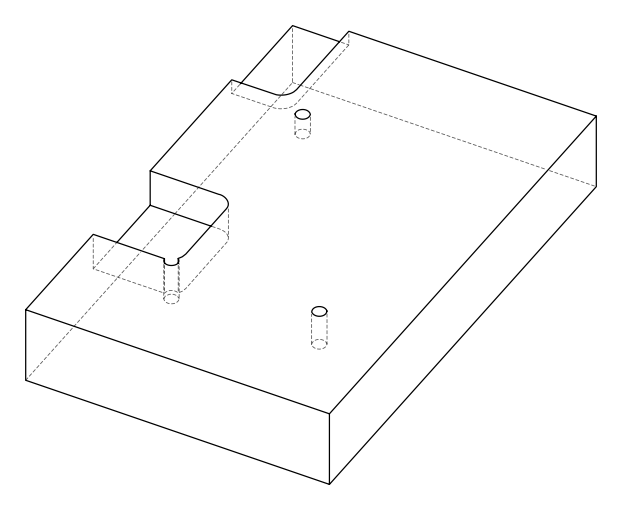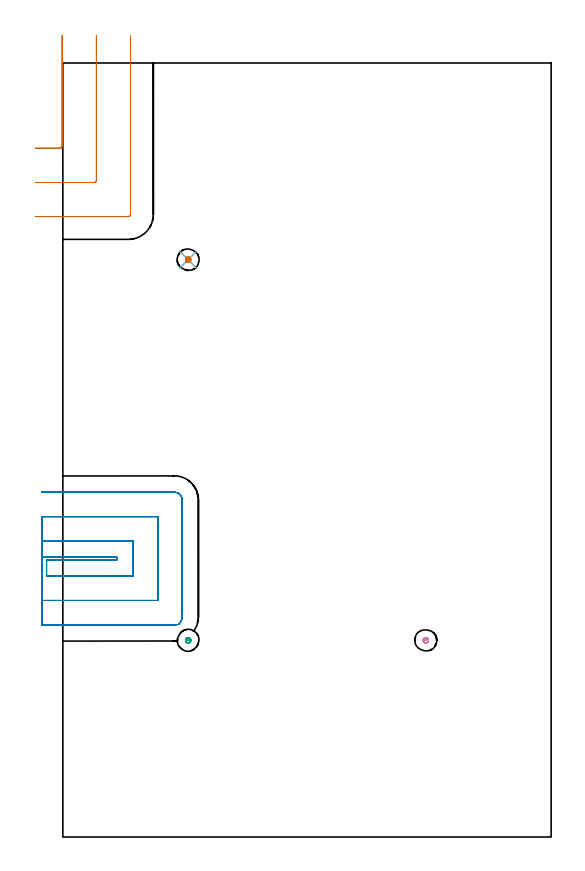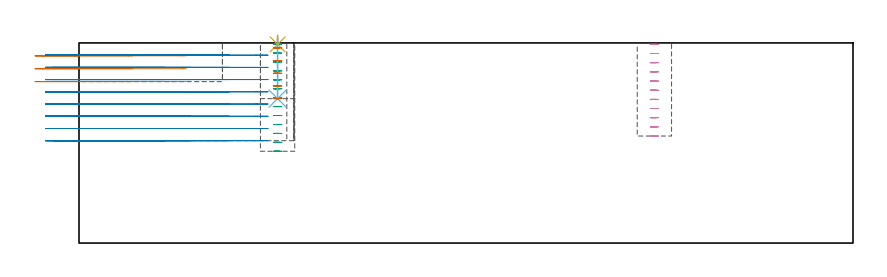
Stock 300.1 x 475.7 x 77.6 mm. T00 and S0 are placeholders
(PLAN: 7 operations, 5 tool changes, 19 min)
(1 MILL_CORNER_NOTCH_RECTANGULAR | CORNER_NOTCH_RECTANGULAR | UGT0201_006 | Follow Part, ap 7, ae 75% | 2.52 min | 89648 mm3)
(2 MILL_OPEN_POCKET | POCKET_OPEN | UGT0201_094 | Follow Part, ap 5, ae 75% | 14.44 min | 317090 mm3)
(3 MILL_BLIND_HOLE_FROM_SOLID_MATERIAL | STEP1POCKET | NXT0201_010 | Spiral | 0.84 min | 4182 mm3)
(4 MILL_BLIND_HOLE_FROM_SOLID_MATERIAL_1 | STEP1POCKET_1 | NXT0201_010 | Spiral | 0.71 min | 4982 mm3)
(5 SPOT_DRILL | STEP1POCKET_2 | NXT0321_9005460120000 | 0.03 min | 29 mm3)
(6 DRILL_BLIND_HOLE_INTO_CENTER | STEP1POCKET_2 | NXT0301_128 | 0.1 min | 2314 mm3)
(7 MILL_ROUGH_BLIND_HOLE_CONTOUR | STEP1POCKET_2 | NXT0201_010 | Spiral | 0.33 min | 660 mm3)
(TOOL UGT0201_006 | End Mill 28 mm | D28 FL25 Z2)
(TOOL UGT0201_094 | End mill 20 mm | D20 FL38 Z4)
(TOOL NXT0201_010 | ENDMILL 10mm [2P460-1000-NA 1630] | D10 FL30 Z6)
(TOOL NXT0321_9005460120000 | NC Spot Drill, 142deg, 12mm, Carbide, Uncoated | D12 PA142 FL30 Z2)
(TOOL NXT0301_128 | Carbide Drill 12mm [861.1-1200-036A1-GP GC34] | D12 PA150 FL37.4 Z2)
(OP 1 MILL_CORNER_NOTCH_RECTANGULAR)
G17 G21 G94 G90
T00 M6
G54
G17 G0 G90 X-17. Y423.3 S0 M3
G43 Z87.6 H0
Z72.6
G94 G1 X-14. F250.
X-1.793 F500.
G3 X-0.4 Y424.693 R1.4
G1 Y489.694
Y492.694 F250.
G0 Z87.6
X-17. Y402.3
Z72.6
G1 X-14.
X19.206 F500.
G3 X20.6 Y403.694 R1.4
G1 Y489.7
Y492.7 F250.
G0 Z87.6
X-17. Y381.3
Z72.6
G1 X-14.
X40.206 F500.
G3 X41.6 Y382.694 R1.4
G1 Y489.7
Y492.7 F250.
G0 Z87.6
X-17. Y423.3
Z67.6
G1 X-14.
X-1.793 F500.
G3 X-0.4 Y424.693 R1.4
G1 Y489.694
Y492.694 F250.
G0 Z87.6
X-17. Y402.3
Z67.6
G1 X-14.
X19.206 F500.
G3 X20.6 Y403.694 R1.4
G1 Y489.7
Y492.7 F250.
G0 Z87.6
X-17. Y381.3
Z67.6
G1 X-14.
X40.206 F500.
G3 X41.6 Y382.694 R1.4
G1 Y489.7
Y492.7 F250.
G0 Z87.6
X-17. Y423.3
Z62.6
G1 X-14.
X-1.793 F500.
G3 X-0.4 Y424.693 R1.4
G1 Y489.694
Y492.694 F250.
G0 Z87.6
X-17. Y402.3
Z62.6
G1 X-14.
X19.206 F500.
G3 X20.6 Y403.694 R1.4
G1 Y489.7
Y492.7 F250.
G0 Z87.6
X-17. Y381.3
Z62.6
G1 X-14.
X40.206 F500.
G3 X41.6 Y382.694 R1.4
G1 Y489.7
Y492.7 F250.
G0 Z87.6
M5
M2
(OP 2 MILL_OPEN_POCKET)
G17 G21 G94 G90
T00 M6
G54
G17 G0 G90 X-13. Y171.9 S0 M3
G43 Z87.6 H0
Z72.862
G94 G1 X-10. F250.
X33.3 F500.
Y170.4
X-10.
Y160.4
X43.3
Y181.9
X-10.
X-13. F250.
Y145.4
X-10.
X58.3 F500.
Y196.9
X-10.
X-13. F250.
Y130.4
X-10.
X68.6 F500.
G3 X69.163 Y130.434 R4.7
G1 X71.214 Y130.681
X72.418 Y132.359
G3 X73.3 Y135.1 R4.7
G1 Y207.2
G3 X68.6 Y211.9 R4.7
G1 X-10.
X-13. F250.
G0 Y171.9 Z68.125
G1 X-10.
X33.3 F500.
Y170.4
X-10.
Y160.4
X43.3
Y181.9
X-10.
X-13. F250.
Y145.4
X-10.
X58.3 F500.
Y196.9
X-10.
X-13. F250.
Y130.4
X-10.
X68.6 F500.
G3 X69.163 Y130.434 R4.7
G1 X71.214 Y130.681
X72.418 Y132.359
G3 X73.3 Y135.1 R4.7
G1 Y207.2
G3 X68.6 Y211.9 R4.7
G1 X-10.
X-13. F250.
G0 Y171.9 Z63.387
G1 X-10.
X33.3 F500.
Y170.4
X-10.
Y160.4
X43.3
Y181.9
X-10.
X-13. F250.
Y145.4
X-10.
X58.3 F500.
Y196.9
X-10.
X-13. F250.
Y130.4
X-10.
X68.6 F500.
G3 X69.163 Y130.434 R4.7
G1 X71.214 Y130.681
X72.418 Y132.359
G3 X73.3 Y135.1 R4.7
G1 Y207.2
G3 X68.6 Y211.9 R4.7
G1 X-10.
X-13. F250.
G0 Y171.9 Z58.65
G1 X-10.
X33.3 F500.
Y170.4
X-10.
Y160.4
X43.3
Y181.9
X-10.
X-13. F250.
Y145.4
X-10.
X58.3 F500.
Y196.9
X-10.
X-13. F250.
Y130.4
X-10.
X68.6 F500.
G3 X69.163 Y130.434 R4.7
G1 X71.214 Y130.681
X72.418 Y132.359
G3 X73.3 Y135.1 R4.7
G1 Y207.2
G3 X68.6 Y211.9 R4.7
G1 X-10.
X-13. F250.
G0 Y171.9 Z53.912
G1 X-10.
X33.3 F500.
Y170.4
X-10.
Y160.4
X43.3
Y181.9
X-10.
X-13. F250.
Y145.4
X-10.
X58.3 F500.
Y196.9
X-10.
X-13. F250.
Y130.4
X-10.
X68.6 F500.
G3 X69.163 Y130.434 R4.7
G1 X71.214 Y130.681
X72.418 Y132.359
G3 X73.3 Y135.1 R4.7
G1 Y207.2
G3 X68.6 Y211.9 R4.7
G1 X-10.
X-13. F250.
G0 Y171.9 Z49.175
G1 X-10.
X33.3 F500.
Y170.4
X-10.
Y160.4
X43.3
Y181.9
X-10.
X-13. F250.
Y145.4
X-10.
X58.3 F500.
Y196.9
X-10.
X-13. F250.
Y130.4
X-10.
X68.6 F500.
G3 X69.163 Y130.434 R4.7
G1 X71.214 Y130.681
X72.418 Y132.359
G3 X73.3 Y135.1 R4.7
G1 Y207.2
G3 X68.6 Y211.9 R4.7
G1 X-10.
X-13. F250.
G0 Y171.9 Z44.437
G1 X-10.
X33.3 F500.
Y170.4
X-10.
Y160.4
X43.3
Y181.9
X-10.
X-13. F250.
Y145.4
X-10.
X58.3 F500.
Y196.9
X-10.
X-13. F250.
Y130.4
X-10.
X68.6 F500.
G3 X69.163 Y130.434 R4.7
G1 X71.214 Y130.681
X72.418 Y132.359
G3 X73.3 Y135.1 R4.7
G1 Y207.2
G3 X68.6 Y211.9 R4.7
G1 X-10.
X-13. F250.
G0 Y171.9 Z39.7
G1 X-10.
X33.3 F500.
Y170.4
X-10.
Y160.4
X43.3
Y181.9
X-10.
X-13. F250.
Y145.4
X-10.
X58.3 F500.
Y196.9
X-10.
X-13. F250.
Y130.4
X-10.
X68.6 F500.
G3 X69.163 Y130.434 R4.7
G1 X71.214 Y130.681
X72.418 Y132.359
G3 X73.3 Y135.1 R4.7
G1 Y207.2
G3 X68.6 Y211.9 R4.7
G1 X-10.
X-13. F250.
G0 Z87.6
M5
M2
(OP 3 MILL_BLIND_HOLE_FROM_SOLID_MATERIAL)
G17 G21 G94 G90
T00 M6
G54
G17 G0 G90 X77. Y120.9 S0 M3
G43 Z87.6 H1
Z77.138
G94 G3 X77.613 Y121.937 R0.7 F250.
X76.205 Y122.346 R1.037
X75.554 Y120.105 R1.65
X76.205 Y122.346 R-1.65
X75.88 Y121.226 R0.825
X77. Y120.9 R0.825
G0 Z73.677
G3 X77.613 Y121.937 R0.7
X76.205 Y122.346 R1.037
X75.554 Y120.105 R1.65
X76.205 Y122.346 R-1.65
X75.88 Y121.226 R0.825
X77. Y120.9 R0.825
G0 Z70.215
G3 X77.613 Y121.937 R0.7
X76.205 Y122.346 R1.037
X75.554 Y120.105 R1.65
X76.205 Y122.346 R-1.65
X75.88 Y121.226 R0.825
X77. Y120.9 R0.825
G0 Z66.754
G3 X77.613 Y121.937 R0.7
X76.205 Y122.346 R1.037
X75.554 Y120.105 R1.65
X76.205 Y122.346 R-1.65
X75.88 Y121.226 R0.825
X77. Y120.9 R0.825
G0 Z63.292
G3 X77.613 Y121.937 R0.7
X76.205 Y122.346 R1.037
X75.554 Y120.105 R1.65
X76.205 Y122.346 R-1.65
X75.88 Y121.226 R0.825
X77. Y120.9 R0.825
G0 Z59.831
G3 X77.613 Y121.937 R0.7
X76.205 Y122.346 R1.037
X75.554 Y120.105 R1.65
X76.205 Y122.346 R-1.65
X75.88 Y121.226 R0.825
X77. Y120.9 R0.825
G0 Z56.369
G3 X77.613 Y121.937 R0.7
X76.205 Y122.346 R1.037
X75.554 Y120.105 R1.65
X76.205 Y122.346 R-1.65
X75.88 Y121.226 R0.825
X77. Y120.9 R0.825
G0 Z52.908
G3 X77.613 Y121.937 R0.7
X76.205 Y122.346 R1.037
X75.554 Y120.105 R1.65
X76.205 Y122.346 R-1.65
X75.88 Y121.226 R0.825
X77. Y120.9 R0.825
G0 Z49.446
G3 X77.613 Y121.937 R0.7
X76.205 Y122.346 R1.037
X75.554 Y120.105 R1.65
X76.205 Y122.346 R-1.65
X75.88 Y121.226 R0.825
X77. Y120.9 R0.825
G0 Z45.985
G3 X77.613 Y121.937 R0.7
X76.205 Y122.346 R1.037
X75.554 Y120.105 R1.65
X76.205 Y122.346 R-1.65
X75.88 Y121.226 R0.825
X77. Y120.9 R0.825
G0 Z42.523
G3 X77.613 Y121.937 R0.7
X76.205 Y122.346 R1.037
X75.554 Y120.105 R1.65
X76.205 Y122.346 R-1.65
X75.88 Y121.226 R0.825
X77. Y120.9 R0.825
G0 Z39.062
G3 X77.613 Y121.937 R0.7
X76.205 Y122.346 R1.037
X75.554 Y120.105 R1.65
X76.205 Y122.346 R-1.65
X75.88 Y121.226 R0.825
X77. Y120.9 R0.825
G0 Z35.6
G3 X77.613 Y121.937 R0.7
X76.205 Y122.346 R1.037
X75.554 Y120.105 R1.65
X76.205 Y122.346 R-1.65
X75.88 Y121.226 R0.825
X77. Y120.9 R0.825
G0 Z87.6
M5
M2
(OP 4 MILL_BLIND_HOLE_FROM_SOLID_MATERIAL_1)
G17 G21 G94 G90
T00 M6
G54
G17 G0 G90 X223.1 Y120.9 S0 M3
G43 Z87.6 H1
Z77.045
G94 G3 X223.713 Y121.937 R0.7 F250.
X222.305 Y122.346 R1.037
X221.654 Y120.105 R1.65
X222.305 Y122.346 R-1.65
X221.98 Y121.226 R0.825
X223.1 Y120.9 R0.825
G0 Z73.491
G3 X223.713 Y121.937 R0.7
X222.305 Y122.346 R1.037
X221.654 Y120.105 R1.65
X222.305 Y122.346 R-1.65
X221.98 Y121.226 R0.825
X223.1 Y120.9 R0.825
G0 Z69.936
G3 X223.713 Y121.937 R0.7
X222.305 Y122.346 R1.037
X221.654 Y120.105 R1.65
X222.305 Y122.346 R-1.65
X221.98 Y121.226 R0.825
X223.1 Y120.9 R0.825
G0 Z66.382
G3 X223.713 Y121.937 R0.7
X222.305 Y122.346 R1.037
X221.654 Y120.105 R1.65
X222.305 Y122.346 R-1.65
X221.98 Y121.226 R0.825
X223.1 Y120.9 R0.825
G0 Z62.827
G3 X223.713 Y121.937 R0.7
X222.305 Y122.346 R1.037
X221.654 Y120.105 R1.65
X222.305 Y122.346 R-1.65
X221.98 Y121.226 R0.825
X223.1 Y120.9 R0.825
G0 Z59.273
G3 X223.713 Y121.937 R0.7
X222.305 Y122.346 R1.037
X221.654 Y120.105 R1.65
X222.305 Y122.346 R-1.65
X221.98 Y121.226 R0.825
X223.1 Y120.9 R0.825
G0 Z55.718
G3 X223.713 Y121.937 R0.7
X222.305 Y122.346 R1.037
X221.654 Y120.105 R1.65
X222.305 Y122.346 R-1.65
X221.98 Y121.226 R0.825
X223.1 Y120.9 R0.825
G0 Z52.164
G3 X223.713 Y121.937 R0.7
X222.305 Y122.346 R1.037
X221.654 Y120.105 R1.65
X222.305 Y122.346 R-1.65
X221.98 Y121.226 R0.825
X223.1 Y120.9 R0.825
G0 Z48.609
G3 X223.713 Y121.937 R0.7
X222.305 Y122.346 R1.037
X221.654 Y120.105 R1.65
X222.305 Y122.346 R-1.65
X221.98 Y121.226 R0.825
X223.1 Y120.9 R0.825
G0 Z45.055
G3 X223.713 Y121.937 R0.7
X222.305 Y122.346 R1.037
X221.654 Y120.105 R1.65
X222.305 Y122.346 R-1.65
X221.98 Y121.226 R0.825
X223.1 Y120.9 R0.825
G0 Z41.5
G3 X223.713 Y121.937 R0.7
X222.305 Y122.346 R1.037
X221.654 Y120.105 R1.65
X222.305 Y122.346 R-1.65
X221.98 Y121.226 R0.825
X223.1 Y120.9 R0.825
G0 Z87.6
M5
M2
(OP 5 SPOT_DRILL)
G17 G21 G94 G90
T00 M6
G54
G17 G0 G90 X77. Y354.8 S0 M3
G43 Z87.6 H0
G94 G81 G98 Z77.028 F250. R80.6
G80
M5
M2
(OP 6 DRILL_BLIND_HOLE_INTO_CENTER)
G17 G21 G94 G90
T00 M6
G54
G17 G0 G90 X77. Y354.8 S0 M3
G43 Z87.6 H1
G94 G81 G98 Z56. F250. R79.6
G80
M5
M2
(OP 7 MILL_ROUGH_BLIND_HOLE_CONTOUR)
G17 G21 G94 G90
T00 M6
G54
G17 G0 G90 X77. Y354.8 S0 M3
G43 Z87.6 H1
Z75.68
G94 G3 X77.613 Y355.837 R0.7 F250.
X76.205 Y356.246 R1.037
X75.554 Y354.005 R1.65
X76.205 Y356.246 R-1.65
X75.88 Y355.126 R0.825
X77. Y354.8 R0.825
G0 Z70.76
G3 X77.613 Y355.837 R0.7
X76.205 Y356.246 R1.037
X75.554 Y354.005 R1.65
X76.205 Y356.246 R-1.65
X75.88 Y355.126 R0.825
X77. Y354.8 R0.825
G0 Z65.84
G3 X77.613 Y355.837 R0.7
X76.205 Y356.246 R1.037
X75.554 Y354.005 R1.65
X76.205 Y356.246 R-1.65
X75.88 Y355.126 R0.825
X77. Y354.8 R0.825
G0 Z60.92
G3 X77.613 Y355.837 R0.7
X76.205 Y356.246 R1.037
X75.554 Y354.005 R1.65
X76.205 Y356.246 R-1.65
X75.88 Y355.126 R0.825
X77. Y354.8 R0.825
G0 Z56.
G3 X77.613 Y355.837 R0.7
X76.205 Y356.246 R1.037
X75.554 Y354.005 R1.65
X76.205 Y356.246 R-1.65
X75.88 Y355.126 R0.825
X77. Y354.8 R0.825
G0 Z87.6
M5
M2
